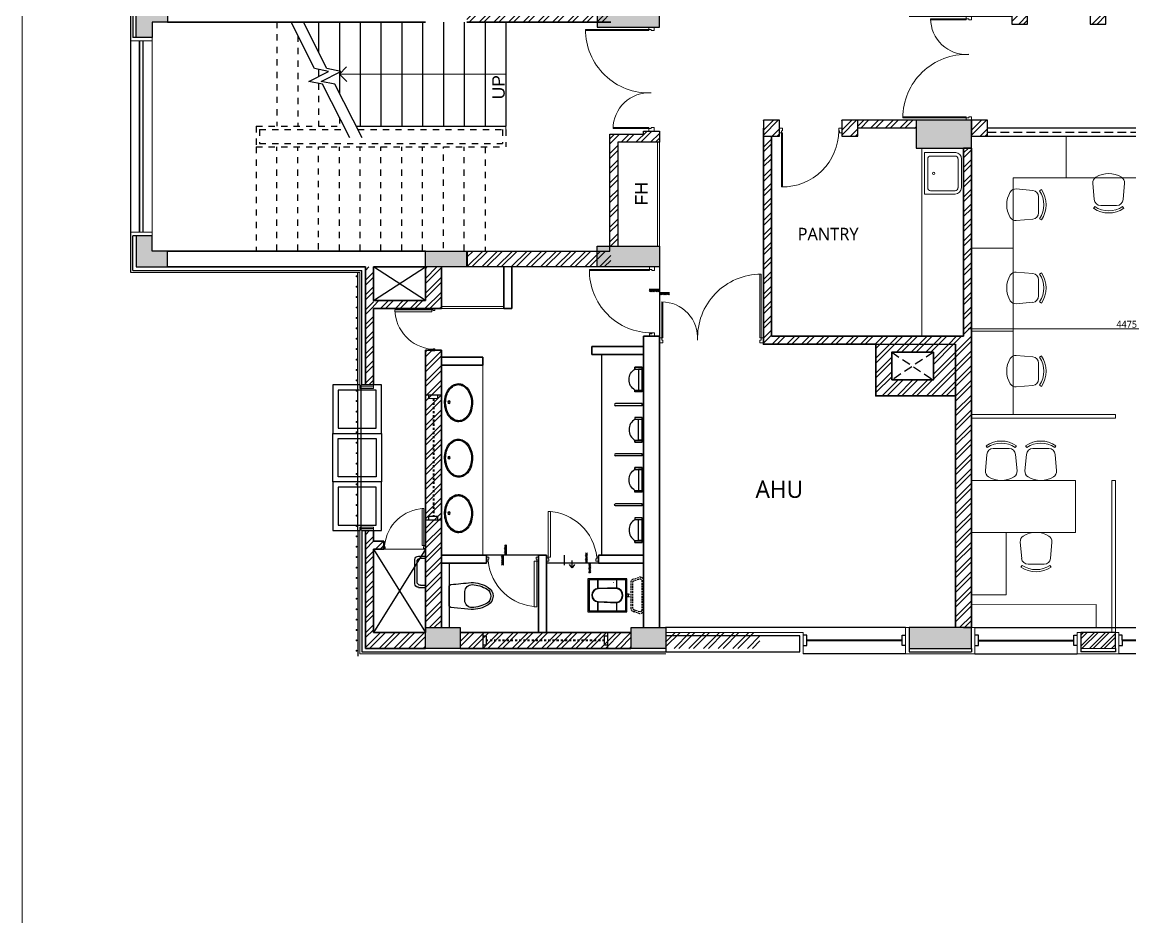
# Model space of a CAD drawing. Header units: millimetres. Extents: x 897770 to 1185420, y -692043 to -233237.
# Drawn here: x 898103 to 914076, y -371282 to -358381 of the extents above; entities that cross this region are included whole.
import ezdxf
from ezdxf.enums import TextEntityAlignment as Align

# ---------------------------------------------------------------- set-up
doc = ezdxf.new("R2010")
doc.units = ezdxf.units.MM
doc.header["$MEASUREMENT"] = 0
doc.header["$PDMODE"] = 67
for name, pattern in [('Dash', [6, 3, -3]), ('DASHED', [0.75, 0.5, -0.25]), ('HIDDEN', [0.375, 0.25, -0.125])]:
    doc.linetypes.add(name, pattern=pattern)
doc.layers.get('Defpoints').update_dxf_attribs({"color": 6})
for name, color, linetype in [('A-Anno Tags', 6, 'Continuous'), ('A-Ele 10', 3, 'Continuous'), ('A-Elevation', 4, 'Continuous'), ('A-Sanitory', 8, 'Continuous'), ('A-Steps', 3, 'Continuous'), ('A-Wall Patt', 8, 'Continuous'), ('A-Window', 4, 'Continuous'), ('S-Conc Patt', 9, 'Continuous')]:
    doc.layers.add(name, color=color, linetype=linetype)
for name, color, linetype, lineweight in [('A-Detail Lines', 8, 'Continuous', 25), ('A-Door', 4, 'Continuous', 9), ('A-Wall Sec', 1, 'Continuous', 30), ('A-WIN', 5, 'Continuous', 25), ('Ann_TitleBlock 2', 5, 'Continuous', 25), ('Anno_Tittleblock', 5, 'Continuous', 13), ('DW Tags', 7, 'Continuous', 13), ('ele l', 6, 'Continuous', 15), ('elevation', 4, 'Continuous', 13), ('frntr', 32, 'Continuous', 13), ('I-Furniture', 34, 'Continuous', 13), ('P-SANR-FIXT', 6, 'Continuous', 9), ('S-Concrete', 40, 'Continuous', 30), ('ST CLADDING PLAN', 6, 'Continuous', 9), ('text', 7, 'Continuous', 5)]:
    doc.layers.add(name, color=color, linetype=linetype, lineweight=lineweight)
doc.layers.add('I-Kitchen App', color=7, linetype='Continuous', lineweight=18, true_color=0xd06f25)
doc.styles.get("Standard").update_dxf_attribs({"font": 'trebuc.ttf'})
doc.styles.add('TITLE', font='swissel.ttf', dxfattribs={"height": 4.3})
doc.dimstyles.new('IIITD_WD_M @ 50', dxfattribs={"dimscale": 50, "dimtxt": 2, "dimasz": 0.5, "dimexe": 0.5, "dimexo": 0.25, "dimgap": 0.3, "dimtad": 1, "dimdec": 0, "dimrnd": 1, "dimzin": 0, "dimdsep": 46, "dimtxsty": 'Standard', "dimblk": 'ARCHTICK', "dimcen": 0.2, "dimdle": 1, "dimclrd": 8, "dimclre": 9, "dimadec": 0, "dimazin": 0, "dimtfac": 1, "dimtdec": 0, "dimtofl": 0, "dimtmove": 0, "dimatfit": 0, "dimfxl": 1, "dimtolj": 1, "dimtzin": 0, "dimlwd": -1, "dimlwe": -1, "dimarcsym": 0})

# ---------------------------------------------------------------- blocks, each defined once
blk = doc.blocks.new('Big Door Garbage')
at = {"layer": 'A-Detail Lines', "lineweight": 18}
for centre, radius, start, end in [((-12515, 128703), 515, 270, 3.8969), ((-11085, 128703), 915, 177.8078, 270)]:
    blk.add_arc(centre, radius, start, end, dxfattribs=at)
at = {"layer": 'ele l', "lineweight": 18}
for p, q in [((-12550, 128778), (-12500, 128778)), ((-12550, 128703), (-12550, 128778)), ((-12500, 128778), (-12500, 128738)), ((-11100, 128778), (-11100, 128738)), ((-11050, 128778), (-11100, 128778)), ((-11050, 128703), (-11050, 128778)), ((-12550, 128703), (-12515, 128703)), ((-12515, 128738), (-12500, 128738)), ((-12515, 128703), (-12515, 128738)), ((-12515, 128703), (-12515, 128188)), ((-12499, 128703), (-12515, 128703)), ((-12499, 128703), (-12499, 128188)), ((-11101, 128703), (-11101, 127788)), ((-11101, 128703), (-11085, 128703)), ((-11085, 128738), (-11100, 128738)), ((-11085, 128703), (-11085, 128738)), ((-11050, 128703), (-11085, 128703)), ((-11085, 128703), (-11085, 127788))]:
    blk.add_line(p, q, dxfattribs=at)
blk = doc.blocks.new('ERGEWRGR')
at = {"layer": 'A-Wall Patt'}
h = blk.add_hatch(dxfattribs=at)
h.set_pattern_fill('ANSI32', color=256, scale=300, angle=345, style=0)
h.paths.add_polyline_path([(938137, -368100), (938196, -367878), (938679, -368008), (938620, -368230)])
at = {"layer": 'A-Detail Lines'}
for p, q in [((938137, -368100, 0), (938124, -368149, 0)), ((938607, -368278, 0), (938124, -368149, 0)), ((938620, -368230, 0), (938607, -368278, 0))]:
    blk.add_line(p, q, dxfattribs=at)
at = {"layer": 'A-Wall Sec', "elevation": 0}
blk.add_lwpolyline([(938196, -367878), (938137, -368100), (938620, -368230), (938679, -368008)], close=True, dxfattribs=at)
blk.add_lwpolyline([(938196, -367878), (938137, -368100), (938620, -368230), (938679, -368008)], close=True, dxfattribs=at)
at = {"layer": 'A-WIN', "color": 2, "lineweight": 40}
blk.add_line((940581, -368636, 0), (938746, -368145, 0), dxfattribs=at)
at = {"layer": 'A-WIN', "color": 2, "lineweight": 40, "elevation": 0}
blk.add_lwpolyline([(936742, -367607), (938070, -367963)], dxfattribs=at)
blk.add_lwpolyline([(936742, -367607), (938070, -367963)], dxfattribs=at)
at = {"layer": 'A-Window'}
for p, q in [((936741, -367416, 0), (940677, -368471, 0)), ((940579, -368838, 0), (938647, -368320, 0))]:
    blk.add_line(p, q, dxfattribs=at)
at = {"layer": 'A-Window', "elevation": 0}
for points in [[(936674, -367667), (936722, -367680), (936761, -367535), (936713, -367522)], [(936643, -367783), (938068, -368165)], [(938099, -368049), (938050, -368036), (938089, -367891), (938138, -367904)], [(938678, -368204), (938727, -368217), (938765, -368072), (938717, -368059)], [(940610, -368722), (940562, -368709), (940601, -368564), (940649, -368577)]]:
    blk.add_lwpolyline(points, dxfattribs=at)
at = {"layer": 'ST CLADDING PLAN'}
for p, q in [((936741, -367416, 0), (936643, -367783, 0)), ((936741, -367416, 0), (936693, -367403, 0)), ((938148, -367865, 0), (938068, -368165, 0)), ((938148, -367865, 0), (938196, -367878, 0)), ((938728, -368021, 0), (938679, -368008, 0)), ((938647, -368320, 0), (938068, -368165, 0)), ((938728, -368021, 0), (938647, -368320, 0)), ((940677, -368471, 0), (940579, -368838, 0)), ((940677, -368471, 0), (940726, -368483, 0))]:
    blk.add_line(p, q, dxfattribs=at)
blk = doc.blocks.new('VENT IIITD ACAD 1900')
at = {"layer": 'A-Window'}
for p, q in [((955419, -358755, 0), (955479, -358533, 0)), ((955466, -358581, 0), (955514, -358594, 0)), ((955481, -358720, 0), (955514, -358594, 0)), ((955432, -358707, 0), (955481, -358720, 0)), ((957123, -359160, 0), (957156, -359034, 0)), ((957156, -359034, 0), (957205, -359047, 0)), ((957158, -359221, 0), (957218, -358999, 0)), ((957123, -359160, 0), (957171, -359173, 0))]:
    blk.add_line(p, q, dxfattribs=at)
at = {"layer": 'A-Window', "color": 2, "linetype": 'Dash', "lineweight": 40, "ltscale": 10}
blk.add_line((957140, -359097, 0), (955497, -358657, 0), dxfattribs=at)
blk = doc.blocks.new('Flush - 750 x 2100 mm-11-03_ff')
at = {"layer": 'A-Door'}
blk.add_arc((360, 24), 734, 185.7462, 267.6231, dxfattribs=at)
at = {"layer": 'ele l'}
for p, q in [((-395, 6), (-360, 6)), ((-395, 6), (-395, -50)), ((-360, 6), (-360, -24)), ((320, 6), (320, -24)), ((355, 6), (320, 6)), ((355, 6), (355, -50)), ((-395, -50), (-370, -50)), ((-370, -24), (-360, -24)), ((-370, -50), (-370, -24)), ((330, -50), (295, -50)), ((295, -710), (295, -50)), ((330, -24), (320, -24)), ((330, -50), (330, -24)), ((330, -50), (330, -710)), ((355, -50), (330, -50)), ((330, -710), (295, -710))]:
    blk.add_line(p, q, dxfattribs=at)
blk = doc.blocks.new('ABL_Door_S - 1000 x 2100-11-3 Second Floor Lvl')
at = {"layer": 'A-Door'}
blk.add_arc((-450, -2.5), 900, 269.04503, 0, dxfattribs=at)
at = {"layer": 'ele l'}
for p, q in [((-500, 37.5), (-450, 37.5)), ((-500, -37.5), (-500, 37.5)), ((-450, 37.5), (-450, -2.5)), ((450, 37.5), (450, -2.5)), ((500, 37.5), (450, 37.5)), ((500, -37.5), (500, 37.5)), ((-500, -37.5), (-465, -37.5)), ((-465, -2.5), (-450, -2.5)), ((-465, -37.5), (-465, -2.5)), ((-465, -37.5), (-465, -902.4)), ((-450, -37.5), (-465, -37.5)), ((-450, -37.5), (-450, -902.5)), ((465, -2.5), (450, -2.5)), ((465, -37.5), (465, -2.5)), ((500, -37.5), (465, -37.5))]:
    blk.add_line(p, q, dxfattribs=at)
blk = doc.blocks.new('Urinal Screen _1_ - Urinal Screen _1_-14-03_ff')
at = {"layer": 'A-Sanitory'}
for p, q in [((15, 0), (-15, 0)), ((-15, 0), (15, 0)), ((-15, 0), (-15, -385)), ((15, 0), (15, -385))]:
    blk.add_line(p, q, dxfattribs=at)
for centre, radius, start, end in [((0, -262), 38.2, 113.1366, 113.1366), ((0, -385), 15, 180, 0)]:
    blk.add_arc(centre, radius, start, end, dxfattribs=at)
blk = doc.blocks.new('Urinal _1_ - Urinal _1_-16-03_ff')
at = {"layer": 'A-Sanitory'}
for p, q in [((69, -115), (-287, -115)), ((-287, -115), (-287, -217)), ((-287, -115), (-287, -217)), ((-261, -115), (-287, -115)), ((-261, -166), (-261, -115)), ((-261, -115), (43, -115)), ((-261, -217), (-261, -115)), ((43, -115), (43, -166)), ((43, -217), (43, -115)), ((43, -115), (69, -115)), ((69, -217), (69, -115)), ((69, -115), (69, -217)), ((-287, -217), (-261, -217)), ((-287, -217), (-261, -217)), ((43, -166), (-261, -166)), ((43, -217), (69, -217)), ((69, -217), (43, -217))]:
    blk.add_line(p, q, dxfattribs=at)
blk.add_arc((-109, -125), 178, 211.0027, 328.9973, dxfattribs=at)
blk.add_arc((-109, -125), 178, 211.0027, 328.9973, dxfattribs=at)
blk = doc.blocks.new('trhedhyjeyrthe5654')
blk.add_line((959558, -373861, 0), (959569, -373863, 0))
blk.add_circle((959576, -373865, 0), 6.97)
blk = doc.blocks.new('basin2')
for points in [[(278, -206, 0.12976), (261, -133, 0.106426), (201, -63, 0.084431), (116, -18, 0.073534), (7, 0, 0.073534), (-102, -14, 0.084431), (-188, -55, 0.106426), (-251, -122, 0.12976), (-272, -195, 0.12976), (-254, -269, 0.106426), (-194, -339, 0.084431), (-109, -383, 0.073534), (-1, -402, 0.073534), (108, -388, 0.084431), (195, -347, 0.106426), (258, -279, 0.12976)], [(263, -201, 0.119977), (247, -140, 0.106426), (192, -75, 0.084431), (111, -33, 0.073534), (7, -15, 0.073534), (-97, -28, 0.084431), (-180, -67, 0.106426), (-238, -130, 0.12976), (-257, -196, 0.009633), (-257, -201, 0.119977), (-240, -262, 0.106426), (-185, -327, 0.084431), (-104, -369, 0.073534), (0, -387, 0.073534), (104, -373, 0.084431), (187, -334, 0.106426), (245, -272, 0.12976), (263, -206, 0.009633)]]:
    blk.add_lwpolyline(points, format="xyb", close=True)
for radius in [17.8, 12.2]:
    blk.add_circle((-4, -64), radius)
blk = doc.blocks.new('weweewwer')
at = {"layer": 'A-Detail Lines'}
for p, q in [((958916, -372539, 0), (958848, -372521, 0)), ((958953, -372518, 0), (958856, -372492, 0)), ((958876, -372881, 0), (958951, -372600, 0)), ((958897, -372917, 0), (958988, -372579, 0)), ((958836, -372953, 0), (958740, -372927, 0)), ((958815, -372916, 0), (958747, -372898, 0))]:
    blk.add_line(p, q, dxfattribs=at)
for centre, start, end in [((958903, -372588, 0), 345, 75), ((958940, -372566, 0), 345, 75), ((958828, -372868, 0), 255, 345), ((958849, -372904, 0), 255, 345)]:
    blk.add_arc(centre, 50, start, end, dxfattribs=at)
blk = doc.blocks.new('WC India')
at = {"linetype": 'DASHED', "ltscale": 50}
for p, q in [((-1392966, 276690), (-1392966, 276740)), ((-1392930, 276690), (-1392930, 276740))]:
    blk.add_line(p, q, dxfattribs=at)
for points in [[(-1393213, 276866), (-1393188, 276790, 0.414214), (-1393138, 276740), (-1392758, 276740, 0.414214), (-1392708, 276790), (-1392683, 276866, 0.414214), (-1392733, 276916), (-1393163, 276916, 0.414214)], [(-1393188, 276866), (-1393163, 276790, 0.414214), (-1393138, 276765), (-1392758, 276765, 0.414214), (-1392733, 276790), (-1392708, 276866, 0.414214), (-1392733, 276891), (-1393163, 276891, 0.414214)]]:
    blk.add_lwpolyline(points, format="xyb", close=True, dxfattribs=at)
for points in [[(-1392708, 276678), (-1392708, 276114), (-1393188, 276114), (-1393188, 276678)], [(-1392726, 276660), (-1392726, 276132), (-1393170, 276132), (-1393170, 276660)]]:
    blk.add_lwpolyline(points, close=True)
blk.add_lwpolyline([(-1392966, 276678), (-1392966, 276702), (-1392930, 276702), (-1392930, 276678)])
blk.add_lwpolyline([(-1392842, 276534), (-1392850, 276258, -0.899983), (-1393044, 276258), (-1393054, 276533, -0.799392)], format="xyb", close=True)
at = {"layer": 'A-Detail Lines'}
blk.add_lwpolyline([(-1392848, 276533), (-1392856, 276258, -0.897689), (-1393038, 276259), (-1393048, 276533, -0.793494), (-1392848, 276533)], format="xyb", close=True, dxfattribs=at)
at = {"layer": 'S-Conc Patt'}
for p, q in [((-1393170, 276534), (-1393054, 276534)), ((-1392842, 276534), (-1392726, 276534)), ((-1393044, 276258), (-1393170, 276258)), ((-1393170, 276258), (-1393044, 276258)), ((-1392850, 276258), (-1392726, 276258)), ((-1392726, 276258), (-1392850, 276258))]:
    blk.add_line(p, q, dxfattribs=at)
blk = doc.blocks.new('_ArchTick')
at = {"color": 0, "linetype": 'ByBlock', "const_width": 0.15}
blk.add_lwpolyline([(-0.5, -0.5), (0.5, 0.5)], dxfattribs=at)
blk = doc.blocks.new('A$C5A220077')
at = {"layer": 'A-WIN', "color": 2, "lineweight": 40, "elevation": 0}
for points in [[(-22, 13812), (-1397, 13812)], [(-22, 13812), (-1397, 13812)], [(-22, 312), (-1397, 312)], [(-22, 312), (-1397, 312)]]:
    blk.add_lwpolyline(points, dxfattribs=at)
at = {"layer": 'A-Window'}
blk.add_line((28, 497, 0), (-3432, 497, 0), dxfattribs=at)
at = {"layer": 'A-Window', "elevation": 0}
for points in [[(28, 14007), (-1447, 14007)], [(-1447, 13887), (-1397, 13887), (-1397, 13737), (-1447, 13737)], [(28, 13887), (-22, 13887), (-22, 13737), (28, 13737)], [(-1447, 237), (-1397, 237), (-1397, 387), (-1447, 387)], [(28, 237), (-22, 237), (-22, 387), (28, 387)], [(28, 117), (-1447, 117)]]:
    blk.add_lwpolyline(points, dxfattribs=at)
at = {"layer": 'ST CLADDING PLAN'}
for p, q in [((-1445, 14007, 0), (-1447, 14007, 0)), ((-1447, 13697, 0), (-1447, 14007, 0)), ((28, 13627, 0), (28, 14007, 0)), ((-1447, 13697, 0), (-1497, 13697, 0)), ((28, 497, 0), (28, 117, 0)), ((28, 497, 0), (78, 497, 0)), ((-1447, 427, 0), (-3432, 427, 0)), ((-1447, 427, 0), (-1497, 427, 0)), ((-1447, 427, 0), (-1497, 427, 0)), ((-1447, 427, 0), (-1447, 117, 0)), ((-1447, 427, 0), (-1447, 117, 0)), ((-1447, 427, 0), (-1447, 117, 0))]:
    blk.add_line(p, q, dxfattribs=at)
blk = doc.blocks.new('sink')
at = {"layer": 'I-Kitchen App'}
for p, q in [((793241, -447869), (793241, -447428)), ((793291, -447514), (793291, -447869)), ((793751, -447473), (793332, -447473)), ((793791, -447514), (793791, -447869)), ((793841, -447876), (793841, -447428)), ((793332, -447910), (793751, -447910)), ((793332, -447960), (793751, -447960))]:
    blk.add_line(p, q, dxfattribs=at)
at = {"layer": 'I-Kitchen App', "linetype": 'Continuous'}
blk.add_line((793241, -447428), (793841, -447428), dxfattribs=at)
at = {"layer": 'I-Kitchen App'}
blk.add_circle((793541, -447560), 16.2, dxfattribs=at)
for centre, radius, start, end in [((793332, -447514), 40.4, 90, 180), ((793751, -447514), 40.4, 0, 90), ((793332, -447869), 90.4, 180, 270), ((793332, -447869), 40.4, 180, 270), ((793751, -447869), 40.4, 270, 0), ((793751, -447869), 90.4, 270, 355.3445)]:
    blk.add_arc(centre, radius, start, end, dxfattribs=at)
blk = doc.blocks.new('chair1')
at = {"layer": 'frntr'}
for p, q in [((-320, 228), (-84, 207)), ((16, 201), (42, 219)), ((1, 115), (1, -115)), ((-320, -228), (-84, -207)), ((16, -201), (42, -219))]:
    blk.add_line(p, q, dxfattribs=at)
for centre, radius, start, end in [((-108, 0), 351, 148.407, 211.593), ((-328, 135), 92.9, 85.0303, 148.407), ((-92, 115), 92.9, 0, 85.0303), ((-278, 0), 356, 325.6197, 34.3803), ((-278, 0), 387, 325.6197, 34.3803), ((-92, -115), 92.9, 274.9697, 0), ((-328, -135), 92.9, 211.593, 274.9697)]:
    blk.add_arc(centre, radius, start, end, dxfattribs=at)
blk = doc.blocks.new('IIITD WD A1- L Format Library')
at = {"layer": 'Anno_Tittleblock', "color": 5}
blk.add_lwpolyline([(0, -7.57), (775, -7.57), (775, 573.91), (0, 573.91)], close=True, dxfattribs=at)
at = {"style": 'TITLE'}
for tag, p, height in [('PROJECT NAME 1', (779.17, 137.4), 2.98), ('PROJECT NAME 2', (779.17, 132.23), 2.98), ('PROJECT_NAME_3', (779.17, 127.37), 2.98), ('1:100@A1', (818.06, 91.92), 2.25), ('A-2.03', (844.81, 84.28), 4), ('03.04.11', (821.96, 84.64), 2.25), ('AC', (827.5, 76.14), 2.25), ('A', (858.85, 75.94), 3.66)]:
    blk.add_attdef(tag, p, '', height=height, dxfattribs=at)
for p in [(780.3, 113.01), (780.3, 106.37)]:
    blk.add_attdef('FIRST FLOOR PLAN', text='', height=3.39, dxfattribs=at).set_placement(p, align=Align.TOP_LEFT)
blk = doc.blocks.new('block lft')
at = {"layer": 'S-Conc Patt'}
for points in [[(798695, -278696), (799145, -278696), (799145, -278926), (798925, -278926), (798925, -279146), (798695, -279146)], [(805340, -278696), (805340, -278996), (806240, -278996), (806240, -278696)], [(809940, -280341), (809940, -280741), (810740, -280741), (810740, -280341)], [(798695, -282456), (799145, -282456), (799145, -282226), (798925, -282226), (798925, -282006), (798695, -282006)], [(802865, -282226), (802865, -282456), (803465, -282456), (803465, -282226)], [(806240, -282456), (806240, -282156), (805340, -282156), (805340, -282456)], [(803365, -287956), (803365, -287656), (802865, -287656), (802865, -287956)], [(806330, -287956), (806330, -287656), (805830, -287656), (805830, -287956)], [(810740, -287956), (810740, -287656), (809840, -287656), (809840, -287956)]]:
    blk.add_hatch(color=256, dxfattribs=at).paths.add_polyline_path(points)
at = {"layer": 'S-Concrete'}
for points in [[(798695, -278696), (799145, -278696), (799145, -278926), (798925, -278926), (798925, -279146), (798695, -279146)], [(809940, -280341), (809940, -280741), (810740, -280741), (810740, -280341)], [(798695, -282456), (799145, -282456), (799145, -282226), (798925, -282226), (798925, -282006), (798695, -282006)], [(802865, -287956), (802865, -287656), (803365, -287656), (803365, -287956)], [(809840, -287656), (809840, -287956), (810740, -287956), (810740, -287656)]]:
    blk.add_lwpolyline(points, close=True, dxfattribs=at)
at = {"layer": 'S-Concrete', "elevation": 0}
for points in [[(805340, -278696), (805340, -278996), (806240, -278996), (806240, -278696)], [(802865, -282456), (802865, -282226), (803465, -282226), (803465, -282456)], [(805340, -282456), (805340, -282156), (806240, -282156), (806240, -282456)], [(805830, -287956), (805830, -287656), (806330, -287656), (806330, -287956)]]:
    blk.add_lwpolyline(points, close=True, dxfattribs=at)
blk = doc.blocks.new('block rt lft')
at = {"color": 6}
blk.add_blockref('block lft', (0, 0), dxfattribs=at)
blk = doc.blocks.new('*D2674')
at = {"layer": 'Defpoints', "color": 0, "transparency": 16777216}
for p in [(911793, -362802), (911793, -363653, 0), (916268, -363721, 0)]:
    blk.add_point(p, dxfattribs=at)
at = {"layer": 'P-SANR-FIXT', "color": 8, "transparency": 16777216}
blk.add_line((916318, -362802), (911743, -362802), dxfattribs=at)
at = {"layer": 'P-SANR-FIXT', "color": 9, "transparency": 16777216}
for p, q in [((911793, -362902), (911793, -362778)), ((916268, -362902), (916268, -362778))]:
    blk.add_line(p, q, dxfattribs=at)
at = {"layer": 'P-SANR-FIXT', "color": 8, "transparency": 16777216, "xscale": 25, "yscale": 25, "zscale": 25, "rotation": 180}
blk.add_blockref('_ArchTick', (911793, -362802), dxfattribs=at)
at = {"layer": 'P-SANR-FIXT', "color": 8, "transparency": 16777216, "xscale": 25, "yscale": 25, "zscale": 25}
blk.add_blockref('_ArchTick', (916268, -362802), dxfattribs=at)
at = {"layer": 'P-SANR-FIXT', "color": 0, "transparency": 16777216, "insert": (914030, -362737), "char_height": 100, "attachment_point": 5}
blk.add_mtext('\\A1;4475', dxfattribs=at)
blk = doc.blocks.new('wtrtrwtw')
at = {"layer": 'A-Detail Lines'}
h = blk.add_hatch(dxfattribs=at)
h.set_pattern_fill('ANSI31', color=256, scale=100, style=0)
h.set_pattern_definition([(135, (916028.748, -393034.829), (8.838835, 8.838835), [])])
h.paths.add_polyline_path([(907293, -362284), (907439, -362284), (907439, -362314), (907293, -362314)])
h.paths.add_polyline_path([(907146, -362238), (907293, -362238), (907293, -362268), (907146, -362268)])
h = blk.add_hatch(dxfattribs=at)
h.set_pattern_fill('ANSI31', color=256, scale=100, angle=270, style=0)
h.set_pattern_definition([(45, (874292.26, -374801.776), (8.838835, -8.838835), [])])
h.paths.add_polyline_path([(905043, -366066), (905043, -366212), (905014, -366212), (905014, -366066)])
h.paths.add_polyline_path([(905089, -365919), (905089, -366066), (905059, -366066), (905059, -365919)])
h = blk.add_hatch(dxfattribs=at)
h.set_pattern_fill('ANSI31', color=256, scale=100, angle=270, style=0)
h.set_pattern_definition([(315, (875505.736, -357444.365), (8.838835, 8.838835), [])])
h.paths.add_polyline_path([(906257, -366181), (906257, -366034), (906227, -366034), (906227, -366181)])
h.paths.add_polyline_path([(906303, -366327), (906303, -366181), (906273, -366181), (906273, -366327)])
at = {"layer": 'A-Wall Patt'}
h = blk.add_hatch(dxfattribs=at)
h.set_pattern_fill('ANSI32', color=256, scale=400, style=0)
h.set_pattern_definition([(45, (903109.64, -366492.31), (-106.066, 106.066), []), (45, (903180.35, -366492.31), (-106.066, 106.066), [])])
h.paths.add_polyline_path([(903168, -365981), (903318, -365981), (903318, -365972), (903310, -365972), (903310, -365927), (903318, -365927), (903318, -365866), (903168, -365866), (903168, -365711), (903053, -365711), (903053, -367411), (903918, -367411), (903918, -367181), (903168, -367181), (903168, -367181)])
h.paths.add_polyline_path([(903918, -362396), (903918, -362511), (903168, -362511), (903168, -362396)])
h.paths.add_polyline_path([(904148, -362511), (903918, -362511), (903918, -361911), (904148, -361911)])
h.paths.add_polyline_path([(903918, -363111), (904148, -363111), (904148, -367111), (903918, -367111)])
h = blk.add_hatch(dxfattribs=at)
h.set_pattern_fill('ANSI32', color=256, scale=400, style=0)
h.paths.add_polyline_path([(903053, -361911), (903168, -361911), (903168, -363611), (903053, -363611)])
at = {"layer": 'A-Anno Tags'}
for p, q in [((899798, -361411), (899798, -358651)), ((899848, -361411), (899848, -358651)), ((906413, -366181, 0), (905663, -366181, 0))]:
    blk.add_line(p, q, dxfattribs=at)
at = {"layer": 'A-Detail Lines'}
for p, q in [((903168, -362396, 0), (903918, -361911, 0)), ((903918, -362396, 0), (903168, -361911, 0)), ((907293, -361911, 0), (907293, -362911, 0)), ((907293, -362238, 0), (907144, -362238, 0)), ((907439, -362284, 0), (907293, -362284, 0)), ((905089, -366066, 0), (905089, -365917, 0)), ((903168, -365981, 0), (903918, -367181, 0)), ((903918, -365981, 0), (903168, -367181, 0)), ((905548, -366066, 0), (904798, -366066, 0)), ((905043, -366212, 0), (905043, -366066, 0)), ((905924, -366212, 0), (905924, -366066, 0)), ((907383, -367411, 0), (907383, -367461, 0))]:
    blk.add_line(p, q, dxfattribs=at)
at = {"layer": 'A-Door'}
blk.add_line((903918, -365981, 0), (903318, -365981, 0), dxfattribs=at)
at = {"layer": 'A-Ele 10'}
for p, q in [((902943, -365711, 0), (902943, -363611, 0)), ((902993, -365711, 0), (902993, -363611, 0))]:
    blk.add_line(p, q, dxfattribs=at)
at = {"layer": 'A-Elevation', "elevation": 0}
for points in [[(902973, -363611), (902583, -363611), (902583, -364311), (903283, -364311), (903283, -363611), (903168, -363611)], [(903168, -365711), (903283, -365711), (903283, -365011), (902583, -365011), (902583, -365711), (902973, -365711)]]:
    blk.add_lwpolyline(points, dxfattribs=at)
for points in [[(903208, -363686), (902658, -363686), (902658, -364236), (903208, -364236)], [(903283, -365011), (902583, -365011), (902583, -364311), (903283, -364311)], [(903208, -364936), (902658, -364936), (902658, -364386), (903208, -364386)], [(903208, -365086), (902658, -365086), (902658, -365636), (903208, -365636)]]:
    blk.add_lwpolyline(points, close=True, dxfattribs=at)
at = {"layer": 'A-Sanitory'}
for p, q in [((906463, -366066, 0), (906463, -363173, 0)), ((904147, -364947, 0), (904147, -364972, 0)), ((904148, -365230, 0), (904148, -365108, 0)), ((904148, -365108, 0), (904148, -365230, 0)), ((904263, -366181, 0), (904263, -367111, 0))]:
    blk.add_line(p, q, dxfattribs=at)
at = {"layer": 'A-Sanitory', "linetype": 'ByBlock', "elevation": 0}
for points in [[(904577, -366852), (904284, -366820, -0.384412), (904262, -366796), (904263, -366516, -0.383904), (904285, -366491, -0.001434), (904577, -366462, -0.140641), (904823, -366532, -0.259738), (904893, -366658, -0.259738), (904822, -366783, -0.139471)], [(904487, -366721), (904488, -366592, -0.422961), (904591, -366492, -0.13189), (904807, -366558, -0.259738), (904863, -366658, -0.259738), (904807, -366757, -0.13189), (904590, -366822, -0.422961)]]:
    blk.add_lwpolyline(points, format="xyb", close=True, dxfattribs=at)
at = {"layer": 'A-Wall Patt'}
for p, q in [((899698, -358101, 0), (899698, -358601)), ((899748, -358601), (899698, -358601)), ((899748, -361461), (899698, -361461)), ((899698, -361961, 0), (899698, -361461)), ((899698, -361961, 0), (903003, -361961, 0)), ((902943, -363611, 0), (902943, -361991, 0)), ((903003, -363611, 0), (903003, -361961)), ((903003, -363611, 0), (903003, -361961, 0)), ((903053, -363611, 0), (903003, -363611, 0)), ((903003, -363611, 0), (903053, -363611, 0)), ((902943, -365711, 0), (902943, -367521, 0)), ((903003, -365711, 0), (903003, -367461, 0)), ((903053, -365711, 0), (903003, -365711, 0)), ((903003, -365711, 0), (903003, -367461, 0)), ((903003, -365711, 0), (903053, -365711, 0)), ((903003, -367461, 0), (907383, -367461)), ((910893, -367411, 0), (910893, -367461, 0)), ((910893, -367461, 0), (911793, -367461, 0)), ((911793, -367411), (911793, -367461, 0)), ((911793, -367411, 0), (911793, -367461, 0))]:
    blk.add_line(p, q, dxfattribs=at)
at = {"layer": 'A-Wall Sec', "lineweight": 35}
for p, q in [((903053, -363611, 0), (903053, -361911, 0)), ((903168, -361911, 0), (903168, -362396, 0)), ((903918, -361911, 0), (903918, -362396, 0)), ((904148, -361911, 0), (904148, -362511, 0)), ((905048, -361911, 0), (905048, -362511, 0)), ((905163, -361911, 0), (905163, -362511, 0)), ((903918, -362396, 0), (903168, -362396, 0)), ((903168, -362511, 0), (903168, -363611, 0)), ((904148, -362511, 0), (903168, -362511, 0)), ((905163, -362511, 0), (905048, -362511, 0)), ((906318, -363173, 0), (906318, -363058, 0)), ((906318, -363058, 0), (907063, -363058, 0)), ((903918, -365981, 0), (903918, -363111, 0)), ((904148, -363111, 0), (903918, -363111, 0)), ((904148, -363111, 0), (904148, -366066, 0)), ((904748, -363211, 0), (904148, -363211, 0)), ((904748, -363211, 0), (904748, -363326, 0)), ((907063, -363173, 0), (906318, -363173, 0)), ((904748, -363326, 0), (904148, -363326, 0)), ((903053, -363611, 0), (903168, -363611, 0)), ((903168, -363611, 0), (903053, -363611, 0)), ((903053, -365711, 0), (903168, -365711, 0)), ((903053, -365711, 0), (903053, -367411, 0)), ((903168, -365866, 0), (903168, -365711, 0)), ((903318, -365866, 0), (903168, -365866, 0)), ((903318, -365981, 0), (903318, -365866, 0)), ((903318, -365981, 0), (903168, -365981, 0)), ((903168, -365981, 0), (903168, -367181, 0)), ((903918, -367181, 0), (903918, -365981, 0)), ((904148, -366066, 0), (904798, -366066, 0)), ((904148, -366066, 0), (904148, -367111, 0)), ((904148, -366066, 0), (904798, -366066, 0)), ((904798, -366066, 0), (904798, -366181, 0)), ((905548, -366066, 0), (905663, -366066, 0)), ((905548, -366066, 0), (905548, -367181, 0)), ((905663, -366066, 0), (905663, -367181, 0)), ((906413, -366066, 0), (907063, -366066, 0)), ((906413, -366181, 0), (906413, -366066, 0)), ((904798, -366181, 0), (904148, -366181, 0)), ((904798, -366181, 0), (904148, -366181, 0)), ((907063, -366181, 0), (906413, -366181, 0)), ((903918, -367181, 0), (903168, -367181, 0)), ((903053, -367411, 0), (903918, -367411, 0))]:
    blk.add_line(p, q, dxfattribs=at)
at = {"layer": 'ele l'}
for p, q in [((905048, -362481, 0), (904148, -362481, 0)), ((905048, -362511, 0), (904148, -362511, 0))]:
    blk.add_line(p, q, dxfattribs=at)
at = {"layer": 'elevation', "ltscale": 5}
for p, q in [((899668, -361411), (899668, -358651)), ((899978, -361411), (899978, -358651))]:
    blk.add_line(p, q, dxfattribs=at)
at = {"layer": 'elevation', "linetype": 'Continuous'}
blk.add_line((904748, -366065, 0), (904748, -363326, 0), dxfattribs=at)
at = {"layer": 'P-SANR-FIXT', "linetype": 'ByBlock'}
blk.add_arc((906631, -366487, 0), 25, 84.4783, 90.3572, dxfattribs=at)
at = {"layer": 'ST CLADDING PLAN'}
for p, q in [((899668, -358071), (899668, -358651)), ((899978, -358651), (899668, -358651)), ((899978, -358651), (899978, -358601)), ((899978, -361411), (899668, -361411)), ((899668, -361991), (899668, -361411)), ((899978, -361411), (899978, -361461)), ((899668, -361991), (902973, -361991, 0)), ((902973, -363661, 0), (902973, -361991, 0)), ((902973, -363641, 0), (902973, -361991, 0)), ((903168, -363641, 0), (902973, -363641, 0)), ((902973, -363661, 0), (903168, -363661, 0)), ((903168, -363661, 0), (903168, -363611, 0)), ((903168, -363641, 0), (903168, -363611, 0)), ((902973, -365661, 0), (902973, -367491, 0)), ((902973, -365661, 0), (903168, -365661, 0)), ((902973, -365681, 0), (902973, -367491, 0)), ((903168, -365681, 0), (902973, -365681, 0)), ((903168, -365661, 0), (903168, -365711, 0)), ((903168, -365681, 0), (903168, -365711, 0)), ((910843, -367111, 0), (910843, -367491, 0)), ((910843, -367111, 0), (910893, -367111, 0)), ((902973, -367491, 0), (907383, -367491, 0)), ((910843, -367491, 0), (911843, -367491, 0))]:
    blk.add_line(p, q, dxfattribs=at)
at = {"layer": 'A-Door', "rotation": 270}
blk.add_blockref('ABL_Door_S - 1000 x 2100-11-3 Second Floor Lvl', (907186, -362411, 0), dxfattribs=at)
at = {"layer": 'A-Door', "zscale": 0.81}
for p, xscale, yscale, rotation in [((904050, -362798, 0), -0.8100000000000003, 0.8100000000000003, 270), ((903630, -365967, 0), -0.8099999999999997, 0.8099999999999997, 179.9999999969973)]:
    blk.add_blockref('Flush - 750 x 2100 mm-11-03_ff', p, dxfattribs=dict(at, xscale=xscale, yscale=yscale, rotation=rotation))
at = {"layer": 'A-Door', "extrusion": (0, 0, -1), "xscale": -1, "zscale": -1, "rotation": 180}
blk.add_blockref('Flush - 750 x 2100 mm-11-03_ff', (-906018, -366145, 0), dxfattribs=at)
at = {"layer": 'A-Door', "extrusion": (0, 0, -1), "xscale": -1, "zscale": -1}
blk.add_blockref('Flush - 750 x 2100 mm-11-03_ff', (-905193, -366101, 0), dxfattribs=at)
at = {"layer": 'A-Sanitory', "xscale": -1}
for name, p, rotation in [('Urinal _1_ - Urinal _1_-16-03_ff', (907157, -363426, 0), 270), ('basin2', (904195, -363865, 0), 90), ('basin2', (904195, -364665, 0), 90), ('Urinal _1_ - Urinal _1_-16-03_ff', (907157, -364872, 0), 270), ('basin2', (904195, -365465, 0), 90), ('Urinal Screen _1_ - Urinal Screen _1_-14-03_ff', (907043, -365342, 0), 270), ('WC India', (630146, 1026302, 0), 270)]:
    blk.add_blockref(name, p, dxfattribs=dict(at, rotation=rotation))
at = {"layer": 'A-Sanitory', "rotation": 270}
for name, p in [('Urinal Screen _1_ - Urinal Screen _1_-14-03_ff', (907043, -363896, 0)), ('Urinal _1_ - Urinal _1_-16-03_ff', (907157, -364367, 0)), ('Urinal Screen _1_ - Urinal Screen _1_-14-03_ff', (907043, -364619, 0)), ('Urinal _1_ - Urinal _1_-16-03_ff', (907157, -365813, 0))]:
    blk.add_blockref(name, p, dxfattribs=at)
at = {"layer": 'A-Window', "ltscale": 5}
for p, rotation in [((804898, -1381277, 0), 105.0000000035593), ((-110967, -268161, 0), 15.00000000182676)]:
    blk.add_blockref('VENT IIITD ACAD 1900', p, dxfattribs=dict(at, rotation=rotation))
at = {"layer": 'ele l'}
for name, p, xscale, rotation in [('trhedhyjeyrthe5654', (1926567, -249276, 0), -0.9999999999999998, 344.9999999844788), ('trhedhyjeyrthe5654', (1926567, -249726, 0), -1, 344.9999999922241), ('trhedhyjeyrthe5654', (1926567, -250176, 0), -1, 344.9999999922241), ('trhedhyjeyrthe5654', (1926567, -250326, 0), -1, 344.9999999922241), ('trhedhyjeyrthe5654', (1926567, -250926, 0), -1, 344.9999999922241), ('trhedhyjeyrthe5654', (1926567, -251076, 0), -1, 344.9999999922241), ('trhedhyjeyrthe5654', (1926567, -251376, 0), -1, 344.9999999924805), ('trhedhyjeyrthe5654', (1926567, -251526, 0), -1, 344.9999999921808), ('trhedhyjeyrthe5654', (1926567, -251676, 0), -1, 344.9999999921808), ('trhedhyjeyrthe5654', (1926567, -252126, 0), -1, 344.9999999935883), ('trhedhyjeyrthe5654', (1926567, -252276, 0), -1, 344.9999999935883), ('trhedhyjeyrthe5654', (1926567, -252576, 0), -1, 345.0000000000279), ('trhedhyjeyrthe5654', (1926567, -252726, 0), -1, 345.0000000000279), ('trhedhyjeyrthe5654', (1926567, -252876, 0), -1, 345.0000000000279), ('trhedhyjeyrthe5654', (1926567, -253326, 0), -1, 345.0000000000279), ('weweewwer', (1926509, -254451, 0), -1, 344.9999999999998), ('trhedhyjeyrthe5654', (1926567, -253776, 0), -1, 345.0000000000279), ('trhedhyjeyrthe5654', (1926567, -253926, 0), -1, 345.0000000000279), ('trhedhyjeyrthe5654', (1926567, -254526, 0), -1, 345.0000000000279), ('trhedhyjeyrthe5654', (1926567, -254676, 0), -1, 345.0000000000279)]:
    blk.add_blockref(name, p, dxfattribs=dict(at, xscale=xscale, rotation=rotation))
for p, rotation in [((1926567, -474967, 0), 194.999893704891), ((1926567, -475117, 0), 194.999893704891), ((1926567, -475417, 0), 194.9998937113306), ((1926567, -475567, 0), 194.9998937113306), ((1926567, -476017, 0), 194.9998937127383), ((1926567, -476167, 0), 194.9998937127383), ((1926567, -476317, 0), 194.9998937124385), ((1926567, -476617, 0), 194.9998937126947), ((1926567, -476767, 0), 194.9998937126947), ((1926567, -477367, 0), 194.9998937126947), ((1926567, -477517, 0), 194.9998937126947), ((1926567, -477967, 0), 194.9998937126947), ((1926567, -478567, 0), 194.9998937160795), ((1926567, -478717, 0), 194.9998937160795), ((1926567, -479017, 0), 194.9998937191344), ((1926567, -479167, 0), 194.9998937191344), ((1926567, -479617, 0), 194.999893720542), ((1926567, -479767, 0), 194.999893720542), ((1926567, -479917, 0), 194.9998937202422)]:
    blk.add_blockref('trhedhyjeyrthe5654', p, dxfattribs=dict(at, rotation=rotation))
at = {"layer": 'A-Anno Tags'}
blk.add_leader([(906032, -366251, 0), (906032, -366143, 0)], dimstyle='IIITD_WD_M @ 50', override={"dimasz": 1, "dimclrd": 256, "dimldrblk": 'Open90', "dimfxl": 2, "dimfxlon": 1}, dxfattribs=at)

msp = doc.modelspace()

# ---------------------------------------------------------------- hatches: boundary and pattern name
at = {"layer": 'A-Wall Patt'}
h = msp.add_hatch(dxfattribs=at)
h.set_pattern_fill('ANSI32', color=256, scale=400, style=0)
h.set_pattern_definition([(45, (675, 5e-08), (-106.066017, 106.066017), []), (45, (745.71, 5e-08), (-106.066017, 106.066017), [])])
h.paths.add_polyline_path([(906592.5, -358380.6), (906592.5, -358150.6), (904517.5, -358150.6), (904517.5, -358380.6)])
h = msp.add_hatch(dxfattribs=at)
h.set_pattern_fill('ANSI32', color=256, scale=400, style=0)
h.paths.add_polyline_path([(912602.2, -358179.5), (911804.9, -358179.6), (911804.9, -358294.4), (912372.2, -358294.4), (912372.2, -358409.4), (912602.2, -358409.4)])
h = msp.add_hatch(dxfattribs=at)
h.set_pattern_fill('ANSI32', color=256, scale=400, style=0)
h.paths.add_polyline_path([(913502.2, -358409.4), (913732.2, -358409.4), (913732.2, -358179.4), (913502.2, -358179.4)])
h = msp.add_hatch(dxfattribs=at)
h.set_pattern_fill('ANSI32', color=256, scale=400, style=0)
h.paths.add_polyline_path([(911562.5, -363770.6), (911677.5, -363770.6), (911677.5, -367110.6), (911562.5, -367110.6)])
h.paths.add_polyline_path([(910152.5, -359795.6), (910152.5, -359910.6), (910992.5, -359910.6), (910992.5, -359795.6)])
h.paths.add_polyline_path([(908907.5, -360025.6), (908792.5, -360025.6), (908792.5, -363025.6), (911677.5, -363025.6), (911677.5, -367110.6), (911792.5, -367110.6), (911792.5, -360195.6), (911677.5, -360195.6), (911677.5, -362910.6), (908907.5, -362910.6)])
h = msp.add_hatch(dxfattribs=at)
h.set_pattern_fill('ANSI32', color=256, scale=400, style=0)
h.set_pattern_definition([(45, (-3000, 5e-08), (-106.066017, 106.066017), []), (45, (-2929.29, 5e-08), (-106.066017, 106.066017), [])])
h.paths.add_polyline_path([(909022.5, -360025.6), (909022.5, -359795.6), (908792.5, -359795.6), (908792.5, -360025.6)])
h = msp.add_hatch(dxfattribs=at)
h.set_pattern_fill('ANSI32', color=256, scale=400, style=0)
h.set_pattern_definition([(45, (-1870, 5e-08), (-106.066017, 106.066017), []), (45, (-1799.29, 5e-08), (-106.066017, 106.066017), [])])
h.paths.add_polyline_path([(910152.5, -360025.6), (910152.5, -359795.6), (909922.5, -359795.6), (909922.5, -360025.6)])
h = msp.add_hatch(dxfattribs=at)
h.set_pattern_fill('ANSI32', color=256, scale=400, style=0)
h.paths.add_polyline_path([(912022.5, -360025.6), (912022.5, -359795.6), (911792.5, -359795.6), (911792.5, -360025.6)])
h = msp.add_hatch(dxfattribs=at)
h.set_pattern_fill('ANSI32', color=256, scale=400, style=0)
h.paths.add_polyline_path([(906692.5, -360110.6), (907292.5, -360110.6), (907292.5, -360110.6), (907292.5, -359950.6), (907062.5, -359950.6), (907062.5, -359995.6), (906577.5, -359995.6), (906577.5, -360351.3), (906692.5, -360351.3)])
h.paths.add_polyline_path([(906692.5, -360351.3), (906577.5, -360351.3), (906577.5, -361680.6), (904517.5, -361680.6), (904517.5, -361910.6), (906592.5, -361910.6), (906592.5, -361610.6), (906692.5, -361610.6)])
h = msp.add_hatch(dxfattribs=at)
h.set_pattern_fill('ANSI32', color=256, scale=400, style=0)
h.paths.add_polyline_path([(911677.5, -363025.6), (910412.5, -363025.6), (910412.5, -363770.6), (911677.5, -363770.6)])
h.paths.add_polyline_path([(910642.5, -363540.6), (910642.5, -363140.6), (911242.5, -363140.6), (911242.5, -363540.6)], flags=16)
h = msp.add_hatch(dxfattribs=at)
h.set_pattern_fill('ANSI32', color=256, scale=400, style=0)
h.paths.add_polyline_path([(908742.5, -367180.6), (907382.5, -367180.6), (907382.5, -367410.6), (908742.5, -367410.6)])
h.paths.add_polyline_path([(906882.5, -367180.6), (905547.5, -367180.6), (904417.5, -367180.6), (904417.5, -367410.6), (906882.5, -367410.6)])

# ---------------------------------------------------------------- linework, layer by layer
at = {"layer": 'A-Anno Tags'}
for p, q in [((899797.5, -361410.6), (899797.5, -358650.6)), ((899847.5, -361410.6), (899847.5, -358650.6)), ((902782.1, -359023, 0), (902677.5, -359130.6, 0)), ((902785.1, -359235.2, 0), (902677.5, -359130.6, 0))]:
    msp.add_line(p, q, dxfattribs=at)
at = {"layer": 'A-Elevation', "linetype": 'Dash', "ltscale": 30}
for p, q in [((901777.5, -358376.2, 0), (901777.5, -359880.6, 0)), ((902077.5, -358572.9, 0), (902077.5, -359880.6, 0)), ((902377.5, -359264.7, 0), (902377.5, -359880.6, 0)), ((902677.5, -359754, 0), (902677.5, -359880.6, 0)), ((901477.5, -359880.6, 0), (901477.5, -360180.6, 0)), ((901477.5, -359880.6, 0), (902741.8, -359880.6, 0)), ((901527.5, -359930.6, 0), (901527.5, -360130.6, 0)), ((901527.5, -359930.6, 0), (902767.3, -359930.6, 0)), ((902945.7, -359930.6, 0), (905027.5, -359930.6, 0)), ((905027.5, -359930.6, 0), (905027.5, -360130.6, 0)), ((905077.5, -359930.6, 0), (905077.5, -360180.6, 0)), ((901477.5, -360180.6, 0), (905077.5, -360180.6, 0)), ((901477.5, -360180.6, 0), (901477.5, -361676.2, 0)), ((901527.5, -360130.6, 0), (905027.5, -360130.6, 0)), ((901777.5, -361676.2, 0), (901777.5, -360180.6, 0)), ((902077.5, -361676.2, 0), (902077.5, -360180.6, 0)), ((902377.5, -361659.2, 0), (902377.5, -360180.6, 0)), ((902677.5, -361676.2, 0), (902677.5, -360180.6, 0)), ((902977.5, -361676.2, 0), (902977.5, -360180.6, 0)), ((903277.5, -361676.2, 0), (903277.5, -360180.6, 0)), ((903577.5, -361676.2, 0), (903577.5, -360180.6, 0)), ((903877.5, -361676.2, 0), (903877.5, -360180.6, 0)), ((904177.5, -361641.2, 0), (904177.5, -360180.6, 0)), ((904477.5, -361676.2, 0), (904477.5, -360180.6, 0)), ((904777.5, -360180.6, 0), (904777.5, -361680.6, 0))]:
    msp.add_line(p, q, dxfattribs=at)
at = {"layer": 'A-Elevation'}
for p, q in [((902377.5, -358380.6, 0), (902377.5, -358812.1, 0)), ((902677.5, -358380.6, 0), (902677.5, -359087.4, 0)), ((902977.5, -358380.6, 0), (902977.5, -359880.6, 0)), ((903277.5, -358380.6, 0), (903277.5, -359880.6, 0)), ((903577.5, -358380.6, 0), (903577.5, -359880.6, 0)), ((903877.5, -358380.6, 0), (903877.5, -359880.6, 0)), ((904177.5, -358380.6, 0), (904177.5, -359880.6, 0)), ((904477.5, -358380.6, 0), (904477.5, -359880.6, 0)), ((904777.5, -358380.6, 0), (904777.5, -359880.6, 0)), ((905077.5, -358380.6, 0), (905077.5, -359880.6, 0)), ((902377.5, -359062.1, 0), (902377.5, -359163.4, 0)), ((902677.5, -359101.7, 0), (902677.5, -359402.6, 0))]:
    msp.add_line(p, q, dxfattribs=at)
at = {"layer": 'A-Steps'}
for p, q in [((902320, -359050.2, 0), (901979.9, -358380.6, 0)), ((902498.5, -359050.2, 0), (902158.3, -358380.6, 0)), ((902519.1, -359091.5, 0), (902320, -359050.2, 0)), ((902697.6, -359091.5, 0), (902498.5, -359050.2, 0)), ((902236, -359235.3, 0), (902519.1, -359091.5, 0)), ((902414.5, -359235.3, 0), (902697.6, -359091.5, 0)), ((902435.1, -359276.7, 0), (902236, -359235.3, 0)), ((902613.5, -359276.7, 0), (902414.5, -359235.3, 0)), ((902826.4, -360047, 0), (902435.1, -359276.7, 0)), ((903004.9, -360047, 0), (902613.5, -359276.7, 0)), ((902920.3, -359880.6, 0), (905077.5, -359880.6, 0))]:
    msp.add_line(p, q, dxfattribs=at)
at = {"layer": 'A-Wall Patt'}
for p, q in [((899697.5, -358100.6, 0), (899697.5, -358600.6, 0)), ((899747.5, -358600.6, 0), (899697.5, -358600.6, 0)), ((899747.5, -361460.6, 0), (899697.5, -361460.6, 0)), ((899697.5, -361960.6, 0), (899697.5, -361460.6, 0)), ((911792.5, -367410.6, 0), (911792.5, -367460.6, 0))]:
    msp.add_line(p, q, dxfattribs=at)
at = {"layer": 'A-Wall Sec', "lineweight": 35}
for p, q in [((903917.5, -358380.6, 0), (900197.5, -358380.6, 0)), ((903917.5, -358380.6, 0), (903692.5, -358380.6, 0)), ((906592.5, -358380.6, 0), (904517.5, -358380.6, 0)), ((908907.5, -362910.6, 0), (908907.5, -360025.6, 0)), ((911677.5, -362910.6), (911677.5, -360195.6)), ((911792.5, -367110.6, 0), (911792.5, -360195.6, 0)), ((900197.5, -361680.6, 0), (903917.5, -361680.6, 0)), ((903052.5, -361910.6, 0), (900197.5, -361910.6, 0)), ((903917.5, -361910.6, 0), (903167.5, -361910.6, 0)), ((907292.5, -362910.6, 0), (907062.5, -362910.6, 0)), ((907062.5, -367110.6, 0), (907062.5, -362910.6, 0)), ((907062.5, -362910.6, 0), (907292.5, -362910.6, 0)), ((907292.5, -362910.6, 0), (907292.5, -367110.6, 0)), ((911677.5, -362910.6, 0), (908907.5, -362910.6, 0)), ((907062.5, -367110.6, 0), (907062.5, -366065.6, 0)), ((904417.5, -367180.6, 0), (905547.5, -367180.6, 0)), ((905547.5, -367180.6, 0), (906882.5, -367180.6, 0)), ((906882.5, -367410.6, 0), (904417.5, -367410.6, 0))]:
    msp.add_line(p, q, dxfattribs=at)
at = {"layer": 'A-Wall Sec'}
for p, q in [((910992.5, -359795.6, 0), (909922.5, -359795.6, 0)), ((906577.5, -361680.6, 0), (906577.5, -359995.6, 0)), ((906577.5, -359995.6, 0), (907062.5, -359995.6, 0)), ((907062.5, -359995.6, 0), (907062.5, -359950.6, 0)), ((907062.5, -359950.6, 0), (907292.5, -359950.6, 0)), ((907292.5, -359950.6, 0), (907292.5, -360110.6, 0)), ((910992.5, -359910.6, 0), (910152.5, -359910.6, 0)), ((907292.5, -360110.6, 0), (906692.5, -360110.6, 0)), ((906692.5, -360110.6, 0), (906692.5, -361610.6, 0)), ((911792.5, -360195.6, 0), (911677.5, -360195.6)), ((904517.5, -361910.6, 0), (904517.5, -361680.6, 0)), ((904517.5, -361680.6, 0), (906577.5, -361680.6, 0)), ((906592.5, -361910.6, 0), (904517.5, -361910.6, 0)), ((906592.5, -361910.6, 0), (906592.5, -361910.6, 0)), ((910412.5, -363025.6, 0), (911562.5, -363025.6, 0)), ((911677.5, -367110.6, 0), (911792.5, -367110.6, 0))]:
    msp.add_line(p, q, dxfattribs=at)
at = {"layer": 'A-Wall Sec', "elevation": 0}
for points in [[(910892.5, -358294.4), (912372.2, -358294.4), (912372.2, -358409.4), (912602.2, -358409.4), (912602.2, -358179.4), (911007.5, -358179.4)], [(909022.5, -360025.6), (909022.5, -359795.6), (908792.5, -359795.6), (908792.5, -360025.6), (909022.5, -360025.6)], [(910152.5, -360025.6), (910152.5, -359795.6), (909922.5, -359795.6), (909922.5, -360025.6), (910152.5, -360025.6)], [(912022.5, -360025.6), (912022.5, -359795.6), (911792.5, -359795.6), (911792.5, -360025.6), (912022.5, -360025.6)], [(912022.5, -360025.6), (914587.5, -360025.6), (914587.5, -359910.6)], [(914357.5, -359910.6), (912022.5, -359910.6)], [(907382.5, -367460.6), (909317.5, -367460.6), (909317.5, -367230.6), (907382.5, -367230.6)]]:
    msp.add_lwpolyline(points, dxfattribs=at)
msp.add_lwpolyline([(913502.2, -358409.4), (913732.2, -358409.4), (913732.2, -358179.4), (913502.2, -358179.4)], close=True, dxfattribs=at)
at = {"layer": 'A-Wall Sec', "lineweight": 35, "elevation": 0}
for points in [[(908792.5, -359910.6), (908792.5, -363025.6), (910412.5, -363025.6), (910412.5, -363770.6), (911562.5, -363770.6)], [(911562.5, -363025.6), (911562.5, -367110.6)]]:
    msp.add_lwpolyline(points, dxfattribs=at)
msp.add_lwpolyline([(910642.5, -363540.6), (911242.5, -363540.6), (911242.5, -363140.6), (910642.5, -363140.6)], close=True, dxfattribs=at)
at = {"layer": 'A-Window', "linetype": 'HIDDEN', "ltscale": 500}
for p, q in [((912022.5, -359968.1, 0), (914357.5, -359968.1, 0)), ((911242.5, -363140.6, 0), (910642.5, -363540.6, 0)), ((910642.5, -363140.6, 0), (911242.5, -363540.6, 0))]:
    msp.add_line(p, q, dxfattribs=at)
at = {"layer": 'ele l'}
for p, q in [((905077.5, -359130.6, 0), (902677.5, -359130.6, 0)), ((905077.5, -359930.6, 0), (905077.5, -359880.6, 0)), ((907262.5, -361610.6, 0), (907262.5, -360110.6, 0)), ((907292.5, -361610.6, 0), (907292.5, -360110.6, 0))]:
    msp.add_line(p, q, dxfattribs=at)
at = {"layer": 'elevation', "ltscale": 5}
for p, q in [((899667.5, -361410.6, 0), (899667.5, -358650.6, 0)), ((899977.5, -361410.6, 0), (899977.5, -358650.6, 0))]:
    msp.add_line(p, q, dxfattribs=at)
at = {"layer": 'frntr'}
for p, q in [((913157.5, -360025.6, 0), (913157.5, -360625.6, 0)), ((911797.7, -361638.8), (912392.5, -361638.8)), ((911797.7, -362838.8), (912392.5, -362838.8)), ((911797.7, -364038.8), (913867.5, -364038.8)), ((911797.7, -364088.8), (913867.5, -364088.8)), ((913867.5, -364088.8), (913867.5, -364038.8)), ((913817.5, -364988.8), (913867.5, -364988.8)), ((913817.5, -367180.6, 0), (913817.5, -364988.8, 0)), ((913867.5, -367180.6, 0), (913867.5, -364988.8, 0))]:
    msp.add_line(p, q, dxfattribs=at)
at = {"layer": 'frntr', "elevation": 0}
msp.add_lwpolyline([(912392.5, -364038.8), (912392.5, -360625.6), (914357.5, -360625.6)], dxfattribs=at)
for points in [[(913292.5, -364988.8), (911797.7, -364988.8), (911792.5, -365738.8), (913292.5, -365738.8)], [(912292.5, -365738.8), (912292.5, -366638.8), (911792.5, -366638.8), (911792.5, -365738.8)], [(911792.5, -366780.6), (913592.1, -366780.5), (913592.1, -367110.5), (911792.5, -367110.6)]]:
    msp.add_lwpolyline(points, close=True, dxfattribs=at)
at = {"layer": 'I-Furniture'}
msp.add_line((911077.5, -362910.6, 0), (911077.5, -360195.6, 0), dxfattribs=at)
at = {"layer": 'ST CLADDING PLAN'}
for p, q in [((899667.5, -358070.6, 0), (899667.5, -358650.6, 0)), ((899977.5, -358650.6, 0), (899667.5, -358650.6, 0)), ((899977.5, -358650.6, 0), (899977.5, -358600.6, 0)), ((899977.5, -361410.6, 0), (899667.5, -361410.6, 0)), ((899667.5, -361990.6, 0), (899667.5, -361410.6, 0)), ((899977.5, -361410.6, 0), (899977.5, -361460.6, 0))]:
    msp.add_line(p, q, dxfattribs=at)

# ---------------------------------------------------------------- block references
at = {"color": 6}
msp.add_blockref('block rt lft', (101053, -79454.6, 0), dxfattribs=at)
at = {"layer": 'A-Detail Lines', "rotation": 270}
msp.add_blockref('Big Door Garbage', (783014.7, -370845.6, 0), dxfattribs=at)
at = {"layer": 'A-Detail Lines', "xscale": -1}
for p, rotation in [((778437.2, -347400.6, 0), 270), ((919842.5, -234227.6, 0), 180)]:
    msp.add_blockref('Big Door Garbage', p, dxfattribs=dict(at, rotation=rotation))
at = {"layer": 'A-Door', "xscale": 0.9000000001396983, "yscale": 0.9000000001396983, "zscale": 0.9000000001396983}
msp.add_blockref('ABL_Door_S - 1000 x 2100-11-3 Second Floor Lvl', (909472.5, -359944.3, 0), dxfattribs=at)
msp.add_blockref('ABL_Door_S - 1000 x 2100-11-3 Second Floor Lvl', (909472.5, -359944.3, 0), dxfattribs=at)
at = {"layer": 'A-Door', "rotation": 15.00001303948055}
msp.add_blockref('ERGEWRGR', (-88074.4, -254660.8, 0), dxfattribs=at)
at = {"layer": 'A-Wall Sec', "rotation": 90}
msp.add_blockref('sink', (463688.5, -1154102.2, 0), dxfattribs=at)
msp.add_blockref('sink', (463688.5, -1154102.2, 0), dxfattribs=at)
msp.add_blockref('sink', (463688.5, -1154102.2, 0), dxfattribs=at)
msp.add_blockref('sink', (463688.5, -1154102.2, 0), dxfattribs=at)
at = {"layer": 'A-Window', "ltscale": 5, "rotation": 15.00000000349812}
msp.add_blockref('VENT IIITD ACAD 1900', (-110966.8, -268160.6, 0), dxfattribs=at)
at = {"layer": 'Ann_TitleBlock 2', "xscale": 95.87942333735619, "yscale": 95.87942333735619, "zscale": 95.87942333735619}
msp.add_blockref('IIITD WD A1- L Format Library', (898103.1, -392269.1), dxfattribs=at)
at = {"layer": 'DW Tags'}
msp.add_blockref('A$C5A220077', (910814.5, -367607.2, 0), dxfattribs=at)
at = {"layer": 'ele l'}
msp.add_blockref('wtrtrwtw', (0, 0, 0), dxfattribs=at)
at = {"layer": 'frntr', "extrusion": (0, 0, -1), "zscale": -1, "rotation": 270.0001744766487}
for p in [(-913770.7, -361023.5, 0), (-912723.3, -366197.6)]:
    msp.add_blockref('chair1', p, dxfattribs=at)
at = {"layer": 'frntr', "extrusion": (0, 0, -1), "xscale": -1, "zscale": -1, "rotation": 270.0001744766486}
for p in [(-912221.8, -364530), (-912791.4, -364530, 0)]:
    msp.add_blockref('chair1', p, dxfattribs=at)
at = {"layer": 'I-Furniture'}
for p in [(912759.2, -361013.6), (912759.2, -362213.6), (912759.2, -363413.6, 0)]:
    msp.add_blockref('chair1', p, dxfattribs=at)

# ---------------------------------------------------------------- texts
at = {"layer": 'A-Anno Tags', "char_height": 180, "attachment_point": 5, "rotation": 90, "line_spacing_factor": 0.938532}
for s, insert in [('\\fArial|b0|i0|c0|p34|;UP', (904972.8, -359319.1)), ('{\\fArial|b0|i0|c0|p34;FH}', (907032.4, -360853.5))]:
    msp.add_mtext(s, dxfattribs=dict(at, insert=insert))
at = {"layer": 'A-Anno Tags', "insert": (908677.8, -364990.6), "char_height": 250, "width": 2653.906, "attachment_point": 1}
msp.add_mtext('AHU', dxfattribs=at)
at = {"layer": 'text'}
msp.add_text('PANTRY', height=180, dxfattribs=at).set_placement((909285.8, -361525.9, 0))

# ---------------------------------------------------------------- dimensions: what is measured, and where the dimension line sits
at = {"layer": 'P-SANR-FIXT'}
dim = msp.add_linear_dim(base=(911792.5, -362802.5), p1=(916267.5, -363720.6, 0), p2=(911792.5, -363653.1, 0), dimstyle='IIITD_WD_M @ 50', override={"dimfxl": 2, "dimfxlon": 1, "dimarcsym": 1}, dxfattribs=at)
dim.commit()
dim.dimension.update_dxf_attribs({"geometry": '*D2674', "text_midpoint": (914030, -362736.8)})

doc.saveas('drawing.dxf')
